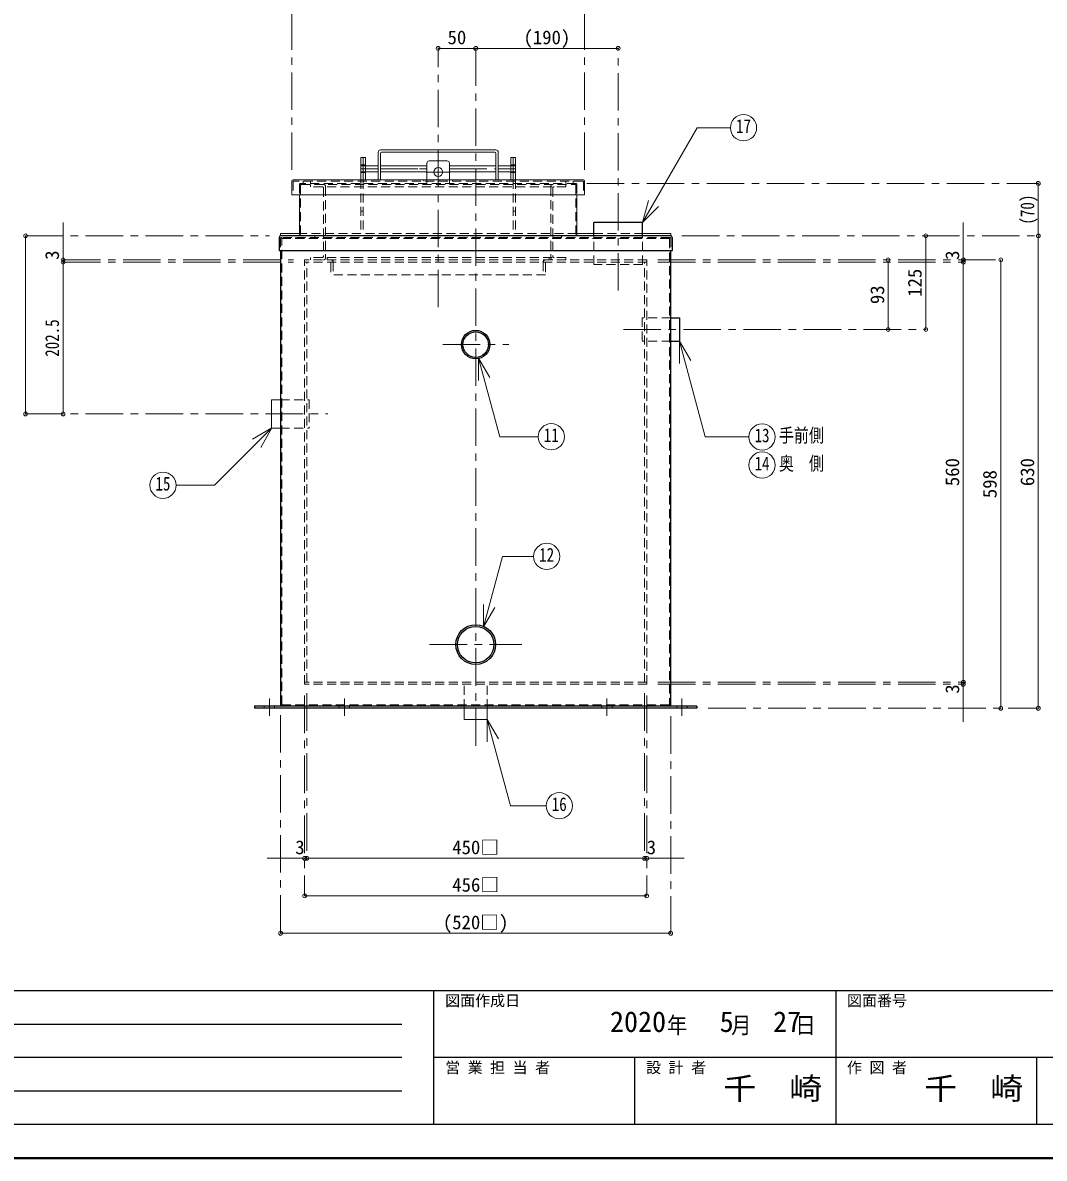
# Model space of a CAD drawing. Units: millimetres at full size, sheet at 1:10; some dimension numbers follow another scale. Extents: x -2123 to 1927, y -1358 to 1452.
# Drawn here: x -702 to 660, y -1358 to 156 of the extents above; entities that cross this region are included whole.
import ezdxf
from ezdxf.enums import TextEntityAlignment as Align

# ---------------------------------------------------------------- set-up
doc = ezdxf.new("R2010")
doc.units = ezdxf.units.MM
doc.header["$LTSCALE"] = 10
doc.header["$PDMODE"] = 32
doc.header["$PDSIZE"] = 5
doc.linetypes.add('CHAIN1', pattern=[8, 5, -1, 1, -1])
doc.linetypes.add('DASHED1', pattern=[1.8, 1.2, -0.6])
doc.layers.add('0-0', color=7, linetype='Continuous', lineweight=9)
doc.styles.add('ＭＳ ゴシック', font='')
doc.styles.get('ＭＳ ゴシック').set_extended_font_data('MS Gothic')

msp = doc.modelspace()

# ---------------------------------------------------------------- linework, layer by layer
at = {"layer": '0-0', "color": 4, "linetype": 'CHAIN1'}
for p, q in [((-342.8, -40.09), (-342.8, 171.91)), ((47.2, -40.09), (47.2, 171.91)), ((-147.8, -223.33), (-147.8, 121.91)), ((-97.8, 121.91), (-97.8, -818.09)), ((92.2, -201.09), (92.2, 121.91)), ((-244.8, -38.59), (-227.8, -38.59)), ((-224.8, -38.59), (-172.61, -38.59)), ((-172.61, -38.59), (-162.8, -38.59)), ((-163.8, -43.09), (-131.8, -43.09)), ((-132.8, -38.59), (-70.8, -38.59)), ((-67.8, -38.59), (-50.8, -38.59)), ((50.2, -58.09), (652.2, -58.09)), ((-697.8, -128.09), (-372.8, -128.09)), ((177.2, -128.09), (652.2, -128.09)), ((-647.8, -160.09), (-340.8, -160.09)), ((-647.8, -163.09), (-340.8, -163.09)), ((145.2, -160.09), (602.2, -160.09)), ((145.2, -163.09), (552.2, -163.09)), ((99.2, -253.09), (502.2, -253.09)), ((-141.8, -273.09), (-53.8, -273.09)), ((-697.8, -365.59), (-294.8, -365.59)), ((-159.3, -673.09), (-36.3, -673.09)), ((145.2, -723.09), (552.2, -723.09)), ((145.2, -726.09), (552.2, -726.09)), ((-325.8, -741.09), (-325.8, -1008.09)), ((-322.8, -738.09), (-322.8, -958.09)), ((127.2, -738.09), (127.2, -958.09)), ((130.2, -741.09), (130.2, -1008.09)), ((-372.8, -745.09), (-372.8, -768.09)), ((-272.8, -745.09), (-272.8, -768.09)), ((77.2, -745.09), (77.2, -768.09)), ((177.2, -745.09), (177.2, -768.09)), ((-357.8, -767.09), (-357.8, -1058.09)), ((162.2, -768.59), (162.2, -1058.09)), ((212.2, -758.09), (652.2, -758.09))]:
    msp.add_line(p, q, dxfattribs=at)
at = {"layer": '0-0', "color": 4}
for p, q in [((-97.8, 121.91), (-147.8, 121.91)), ((92.2, 121.91), (-97.8, 121.91)), ((-250.8, -23.59), (-250.8, -53.59)), ((-247.8, -23.59), (-250.8, -23.59)), ((-44.8, -23.59), (-47.8, -23.59)), ((-44.8, -23.59), (-44.8, -53.59)), ((-244.8, -38.59), (-250.8, -38.59)), ((-244.8, -34.59), (-227.8, -34.59)), ((-244.8, -42.59), (-227.8, -42.59)), ((-224.8, -34.59), (-162.8, -34.59)), ((-224.8, -42.59), (-162.8, -42.59)), ((-132.8, -34.59), (-70.8, -34.59)), ((-132.8, -42.59), (-70.8, -42.59)), ((-67.8, -34.59), (-50.8, -34.59)), ((-67.8, -42.59), (-50.8, -42.59)), ((-44.8, -38.59), (-50.8, -38.59)), ((652.2, -58.09), (652.2, -128.09)), ((-647.8, -163.09), (-647.8, -110.09)), ((552.2, -163.09), (552.2, -110.09)), ((-697.8, -128.09), (-697.8, -365.59)), ((-332.8, -125.09), (-357.8, -125.09)), ((-357.8, -128.09), (-357.8, -125.09)), ((37.2, -125.09), (59.7, -125.09)), ((124.7, -125.09), (162.2, -125.09)), ((162.2, -128.09), (162.2, -125.09)), ((502.2, -253.09), (502.2, -128.09)), ((652.2, -128.09), (652.2, -758.09)), ((-647.8, -163.09), (-647.8, -365.59)), ((452.2, -253.09), (452.2, -163.09)), ((552.2, -163.09), (552.2, -723.09)), ((602.2, -758.09), (602.2, -160.09)), ((552.2, -723.09), (552.2, -776.09)), ((-322.8, -958.09), (-375.8, -958.09)), ((-322.8, -958.09), (127.2, -958.09)), ((127.2, -958.09), (180.2, -958.09)), ((130.2, -1008.09), (-325.8, -1008.09)), ((-357.8, -1058.09), (162.2, -1058.09))]:
    msp.add_line(p, q, dxfattribs=at)
at = {"layer": '0-0', "lineweight": 18}
for p, q in [((124.67, -110.13), (197.53, 16.06)), ((197.53, 16.06), (241.76, 16.06)), ((-224.8, -13.59), (-70.8, -13.59)), ((-247.8, -23.59), (-244.8, -23.59)), ((-247.8, -23.59), (-247.8, -53.59)), ((-244.8, -23.59), (-244.8, -53.59)), ((-227.8, -16.59), (-227.8, -53.59)), ((-224.8, -18.09), (-224.8, -53.59)), ((-72.3, -16.59), (-223.3, -16.59)), ((-135.8, -28.09), (-159.8, -28.09)), ((-70.8, -18.09), (-70.8, -53.59)), ((-67.8, -16.59), (-67.8, -53.59)), ((-47.8, -23.59), (-47.8, -53.59)), ((-162.8, -31.09), (-162.8, -53.59)), ((-132.8, -31.09), (-132.8, -53.59)), ((-342.8, -55.09), (-342.8, -73.59)), ((45.7, -53.59), (-341.3, -53.59)), ((47.2, -55.09), (47.2, -73.59)), ((47.2, -73.59), (-342.8, -73.59)), ((-332.8, -73.59), (-332.8, -128.09)), ((37.2, -73.59), (37.2, -128.09)), ((124.67, -110.13), (132.44, -81.15)), ((124.67, -110.13), (145.89, -88.91)), ((174.07, -268.5), (189.07, -294.48)), ((174.07, -268.5), (174.07, -298.5)), ((-93.94, -290.98), (-78.94, -316.96)), ((-93.94, -290.98), (-93.94, -320.98)), ((-369.8, -346.59), (-369.8, -384.59)), ((-357.8, -346.59), (-369.8, -346.59)), ((-369.44, -384.21), (-445.89, -460.66)), ((-369.44, -384.21), (-395.42, -399.21)), ((-369.44, -384.21), (-384.44, -410.19)), ((-357.8, -384.59), (-369.8, -384.59)), ((-497.18, -460.66), (-445.89, -460.66)), ((-87.22, -649.64), (-62, -555.51)), ((-62, -555.51), (-20.67, -555.51)), ((-87.22, -649.64), (-87.22, -619.64)), ((-87.22, -649.64), (-72.22, -623.66)), ((-113.3, -773.09), (-113.3, -758.09)), ((-82.3, -773.09), (-82.3, -758.09)), ((-82.3, -773.09), (-113.3, -773.09)), ((-82.44, -772.94), (-67.44, -798.92)), ((-82.44, -772.94), (-82.44, -802.94)), ((-82.44, -772.94), (-51.59, -888.05)), ((-3.92, -888.05), (-51.59, -888.05))]:
    msp.add_line(p, q, dxfattribs=at)
at = {"layer": '0-0', "color": 4, "linetype": 'DASHED1'}
for p, q in [((-250.8, -33.59), (-244.8, -33.59)), ((-244.8, -34.59), (-250.8, -34.59)), ((-244.8, -42.59), (-250.8, -42.59)), ((-250.8, -43.59), (-244.8, -43.59)), ((-44.8, -33.59), (-50.8, -33.59)), ((-50.8, -34.59), (-44.8, -34.59)), ((-50.8, -42.59), (-44.8, -42.59)), ((-44.8, -43.59), (-50.8, -43.59)), ((-341.3, -55.84), (-341.3, -73.59)), ((44.95, -55.09), (-340.55, -55.09)), ((-332.8, -59.59), (-332.8, -73.59)), ((35.7, -58.09), (-331.3, -58.09)), ((-331.3, -60.34), (-331.3, -128.09)), ((-330.55, -59.59), (34.95, -59.59)), ((-327.8, -58.09), (-327.8, -55.09)), ((-317.8, -58.09), (-317.8, -55.09)), ((-317.8, -59.59), (-317.8, -62.59)), ((-312.8, -58.09), (-312.8, -59.59)), ((-250.8, -53.59), (-250.8, -125.09)), ((-247.8, -53.59), (-247.8, -125.09)), ((-166.8, -53.59), (-166.8, -55.09)), ((-162.8, -53.59), (-162.8, -58.09)), ((-132.8, -53.59), (-132.8, -58.09)), ((-128.8, -53.59), (-128.8, -55.09)), ((-47.8, -53.59), (-47.8, -125.09)), ((-44.8, -53.59), (-44.8, -125.09)), ((17.2, -58.09), (17.2, -59.59)), ((22.2, -58.09), (22.2, -55.09)), ((22.2, -59.59), (22.2, -62.59)), ((32.2, -58.09), (32.2, -55.09)), ((35.7, -60.34), (35.7, -128.09)), ((37.2, -59.59), (37.2, -73.59)), ((45.7, -55.84), (45.7, -73.59)), ((22.2, -62.59), (-317.8, -62.59)), ((-300.8, -64.09), (-300.8, -155.59)), ((-297.8, -62.59), (-297.8, -157.09)), ((2.2, -62.59), (2.2, -157.09)), ((5.2, -64.09), (5.2, -155.59)), ((-250.8, -95.09), (-247.8, -95.09)), ((-47.8, -95.09), (-44.8, -95.09)), ((37.2, -125.09), (-332.8, -125.09)), ((-312.3, -128.09), (-312.3, -130.09)), ((16.7, -128.09), (16.7, -130.09)), ((59.7, -125.09), (124.7, -125.09)), ((-295.8, -160.09), (-295.8, -157.09)), ((-290.8, -164.59), (-290.8, -180.09)), ((-287.8, -163.09), (-287.8, -180.09)), ((-7.8, -163.09), (-7.8, -180.09)), ((-4.8, -164.59), (-4.8, -180.09)), ((0.2, -160.09), (0.2, -157.09)), ((22.2, -157.09), (22.2, -160.09)), ((-4.8, -180.09), (-290.8, -180.09)), ((-357.8, -346.59), (-319.8, -346.59)), ((-319.8, -346.59), (-319.8, -384.59)), ((-357.8, -384.59), (-319.8, -384.59)), ((-113.3, -758.09), (-113.3, -723.09)), ((-82.3, -758.09), (-82.3, -723.09)), ((-379.8, -755.09), (-379.8, -758.09)), ((-365.8, -755.09), (-365.8, -758.09)), ((170.2, -755.09), (170.2, -758.09)), ((184.2, -755.09), (184.2, -758.09))]:
    msp.add_line(p, q, dxfattribs=at)
at = {"layer": '0-0', "color": 5, "lineweight": 25}
for p, q in [((124.7, -110.09), (59.7, -110.09)), ((59.7, -128.09), (59.7, -110.09)), ((124.7, -128.09), (124.7, -110.09)), ((-359.8, -130.09), (-359.8, -148.09)), ((162.2, -128.09), (-357.8, -128.09)), ((164.2, -130.09), (164.2, -148.09)), ((164.2, -148.09), (-359.8, -148.09)), ((-357.8, -148.09), (-357.8, -753.59)), ((162.2, -753.59), (162.2, -148.09)), ((162.2, -237.59), (174.2, -237.59)), ((174.2, -268.59), (174.2, -237.59)), ((162.2, -268.59), (174.2, -268.59)), ((-392.8, -755.09), (-392.8, -758.09)), ((197.2, -755.09), (-392.8, -755.09)), ((197.2, -755.09), (197.2, -758.09)), ((197.2, -758.09), (-392.8, -758.09))]:
    msp.add_line(p, q, dxfattribs=at)
at = {"layer": '0-0', "linetype": 'DASHED1', "lineweight": 18}
for p, q in [((-357.8, -131.09), (-357.8, -148.09)), ((161.2, -130.09), (-356.8, -130.09)), ((-356.3, -752.84), (-356.3, -132.34)), ((159.95, -131.59), (-355.55, -131.59)), ((-337.8, -130.09), (-337.8, -131.59)), ((59.7, -166.09), (59.7, -128.09)), ((124.7, -166.09), (124.7, -128.09)), ((142.2, -130.09), (142.2, -131.59)), ((160.7, -132.34), (160.7, -752.84)), ((162.2, -131.09), (162.2, -148.09)), ((-325.8, -726.09), (-325.8, -160.09)), ((130.2, -163.09), (-325.8, -163.09)), ((-322.8, -723.09), (-322.8, -163.09)), ((124.7, -166.09), (59.7, -166.09)), ((127.2, -723.09), (127.2, -163.09)), ((162.2, -268.59), (124.2, -268.59)), ((130.2, -723.09), (-325.8, -723.09)), ((130.2, -726.09), (-325.8, -726.09)), ((159.95, -753.59), (-355.55, -753.59)), ((-337.8, -753.59), (-337.8, -755.09)), ((-279.8, -755.09), (-279.8, -758.09)), ((-265.8, -755.09), (-265.8, -758.09)), ((70.2, -755.09), (70.2, -758.09)), ((84.2, -755.09), (84.2, -758.09)), ((142.2, -753.59), (142.2, -755.09))]:
    msp.add_line(p, q, dxfattribs=at)
at = {"layer": '0-0', "color": 6, "lineweight": 25}
for p, q in [((-2077.8, -1134.52), (1882.2, -1134.52)), ((-153.52, -1313.09), (-153.52, -1134.52)), ((382.2, -1134.52), (382.2, -1313.09)), ((-1124.94, -1179.16), (-196.37, -1179.16)), ((-196.37, -1223.8), (-1124.94, -1223.8)), ((1882.2, -1223.8), (-153.52, -1223.8)), ((114.34, -1313.09), (114.34, -1223.8)), ((650.06, -1313.09), (650.06, -1223.8)), ((-196.37, -1268.44), (-1124.94, -1268.44)), ((1882.2, -1313.09), (-2077.8, -1313.09))]:
    msp.add_line(p, q, dxfattribs=at)
at = {"layer": '0-0', "color": 1, "lineweight": 40}
msp.add_line((1927.2, -1358.09), (-2122.8, -1358.09), dxfattribs=at)
at = {"layer": '0-0', "lineweight": 18}
for points in [[(-47.8, -23.59), (-50.8, -23.59), (-50.8, -53.59)], [(174.07, -268.5), (208.3, -396.24), (266.46, -396.24)], [(-93.94, -290.98), (-65.8, -396), (-14.49, -396)]]:
    msp.add_lwpolyline(points, dxfattribs=at)
at = {"layer": '0-0', "linetype": 'DASHED1', "lineweight": 18}
for points in [[(130.2, -726.09), (130.2, -160.09), (-325.8, -160.09)], [(162.2, -237.59), (124.2, -237.59), (124.2, -268.59)]]:
    msp.add_lwpolyline(points, dxfattribs=at)
at = {"layer": '0-0', "color": 4, "linetype": 'DASHED1'}
msp.add_lwpolyline([(22.2, -157.09), (-317.8, -157.09), (-317.8, -160.09)], dxfattribs=at)
at = {"layer": '0-0', "lineweight": 18}
for centre, radius in [((259.26, 16.06), 17.5), ((-147.8, -43.09), 6), ((3.01, -396), 17.5), ((283.96, -396.24), 17.5), ((283.96, -433.74), 17.5), ((-514.68, -460.66), 17.5), ((-3.17, -555.51), 17.5), ((13.58, -888.05), 17.5)]:
    msp.add_circle(centre, radius, dxfattribs=at)
at = {"layer": '0-0', "color": 5, "lineweight": 25}
for centre, radius in [((-97.8, -273.09), 19), ((-97.8, -273.09), 17), ((-97.8, -673.09), 26.5), ((-97.8, -673.09), 24.3)]:
    msp.add_circle(centre, radius, dxfattribs=at)
at = {"layer": '0-0', "lineweight": 18}
for centre, radius, start, end in [((-224.8, -16.59), 3, 90, 180), ((-70.8, -16.59), 3, 0, 90), ((-223.3, -18.09), 1.5, 90, 180), ((-159.8, -31.09), 3, 90, 180), ((-135.8, -31.09), 3, 0, 90), ((-72.3, -18.09), 1.5, 0, 90), ((-341.3, -55.09), 1.5, 90, 180), ((45.7, -55.09), 1.5, 0, 90)]:
    msp.add_arc(centre, radius, start, end, dxfattribs=at)
at = {"layer": '0-0', "color": 4, "linetype": 'DASHED1'}
for centre, radius, start, end in [((-340.55, -55.84), 0.75, 90, 180), ((-331.3, -59.59), 1.5, 90, 180), ((-330.55, -60.34), 0.75, 90, 180), ((-300.8, -62.59), 3, 0, 90), ((5.2, -62.59), 3, 90, 180), ((34.95, -60.34), 0.75, 0, 90), ((35.7, -59.59), 1.5, 0, 90), ((44.95, -55.84), 0.75, 0, 90), ((-302.3, -64.09), 1.5, 0, 90), ((6.7, -64.09), 1.5, 90, 180), ((-302.3, -155.59), 1.5, 270, 0), ((-300.8, -157.09), 3, 270, 0), ((-292.3, -164.59), 1.5, 0, 90), ((-290.8, -163.09), 3, 0, 90), ((-4.8, -163.09), 3, 90, 180), ((-3.3, -164.59), 1.5, 90, 180), ((5.2, -157.09), 3, 180, 270), ((6.7, -155.59), 1.5, 180, 270)]:
    msp.add_arc(centre, radius, start, end, dxfattribs=at)
at = {"layer": '0-0', "color": 5, "lineweight": 25}
for centre, radius, start, end in [((-357.8, -130.09), 2, 90, 180), ((162.2, -130.09), 2, 0, 90), ((-356.3, -753.59), 1.5, 180, 270), ((160.7, -753.59), 1.5, 270, 0)]:
    msp.add_arc(centre, radius, start, end, dxfattribs=at)
at = {"layer": '0-0', "linetype": 'DASHED1', "lineweight": 18}
for centre, radius, start, end in [((-356.3, -131.59), 1.5, 90, 180), ((-356.8, -131.09), 1, 90, 180), ((-355.55, -132.34), 0.75, 90, 180), ((159.95, -132.34), 0.75, 0, 90), ((160.7, -131.59), 1.5, 0, 90), ((161.2, -131.09), 1, 0, 90), ((-355.55, -752.84), 0.75, 180, 270), ((159.95, -752.84), 0.75, 270, 0)]:
    msp.add_arc(centre, radius, start, end, dxfattribs=at)
at = {"layer": '0-0', "color": 1}
for p in [(-147.8, 121.91), (-97.8, 121.91), (92.2, 121.91), (652.2, -58.09), (-697.8, -128.09), (502.2, -128.09), (652.2, -128.09), (-647.8, -160.09), (-647.8, -163.09), (452.2, -160.09), (552.2, -160.09), (552.2, -163.09), (602.2, -160.09), (452.2, -253.09), (502.2, -253.09), (-697.8, -365.59), (-647.8, -365.59), (552.2, -723.09), (552.2, -726.09), (602.2, -758.09), (652.2, -758.09), (-325.8, -958.09), (-322.8, -958.09), (127.2, -958.09), (130.2, -958.09), (-325.8, -1008.09), (130.2, -1008.09), (-357.8, -1058.09), (162.2, -1058.09)]:
    msp.add_point(p, dxfattribs=at)

# ---------------------------------------------------------------- texts
at = {"layer": '0-0', "style": 'ＭＳ ゴシック'}
for s, height, p in [('50', 18.33, (-135.3, 121.91)), ('(190)', 18.33, (-34.05, 121.91)), ('3', 18.33, (-338.3, -958.09)), ('450□', 18.33, (-129.05, -958.09)), ('3', 18.33, (130.2, -958.09)), ('456□', 18.33, (-129.05, -1008.09)), ('(520□)', 18.33, (-141.55, -1058.09)), ('図面作成日', 14.66, (-138.52, -1159.52)), ('図面番号', 14.66, (397.2, -1159.52)), ('2020', 27.49, (81.2, -1197.91)), ('5', 27.49, (227.45, -1197.91)), ('27', 27.49, (298.7, -1197.91)), ('営 業 担 当 者', 14.66, (-138.52, -1248.8)), ('設 計 者', 14.66, (129.34, -1248.8)), ('作 図 者', 14.66, (397.2, -1248.8))]:
    msp.add_text(s, height=height, dxfattribs=at).set_placement(p, align=Align.BOTTOM_LEFT)
for s, height, width, p in [('17', 18.33, 0.8, (249.26, 3.56)), ('11', 18.33, 0.8, (-6.99, -408.5)), ('13', 18.33, 0.8, (273.96, -408.74)), ('手前側', 18.33, 0.8, (306.46, -408.74)), ('14', 18.33, 0.8, (273.96, -446.24)), ('奥\u3000側', 18.33, 0.8, (306.46, -446.24)), ('15', 18.33, 0.8, (-524.68, -473.16)), ('12', 18.33, 0.8, (-13.17, -568.01)), ('16', 18.33, 0.8, (3.58, -900.55)), ('千\u3000崎', 29.33, 1.1, (232.2, -1288.44)), ('千\u3000崎', 29.33, 1.1, (500.06, -1288.44))]:
    msp.add_text(s, height=height, dxfattribs=dict(at, width=width)).set_placement(p, align=Align.BOTTOM_LEFT)
at = {"layer": '0-0', "style": 'ＭＳ ゴシック', "width": 0.8}
for s, p in [('(70)', (652.2, -113.09)), ('202.5', (-647.8, -289.34))]:
    msp.add_text(s, height=18.33, rotation=90, dxfattribs=at).set_placement(p, align=Align.BOTTOM_LEFT)
at = {"layer": '0-0', "style": 'ＭＳ ゴシック'}
for s, p in [('3', (-647.8, -160.09)), ('3', (552.2, -160.09)), ('125', (502.2, -209.34)), ('93', (452.2, -219.09)), ('560', (552.2, -461.84)), ('630', (652.2, -461.84)), ('598', (602.2, -477.84)), ('3', (552.2, -738.59))]:
    msp.add_text(s, height=18.33, rotation=90, dxfattribs=at).set_placement(p, align=Align.BOTTOM_LEFT)
at = {"layer": '0-0', "insert": (157.2, -1194.16), "char_height": 21.99, "attachment_point": 7, "style": 'ＭＳ ゴシック'}
msp.add_mtext('\\T1.27;\\W0.9;年\\~\\~\\~月\\~\\~\\~日', dxfattribs=at)

doc.saveas('drawing.dxf')
